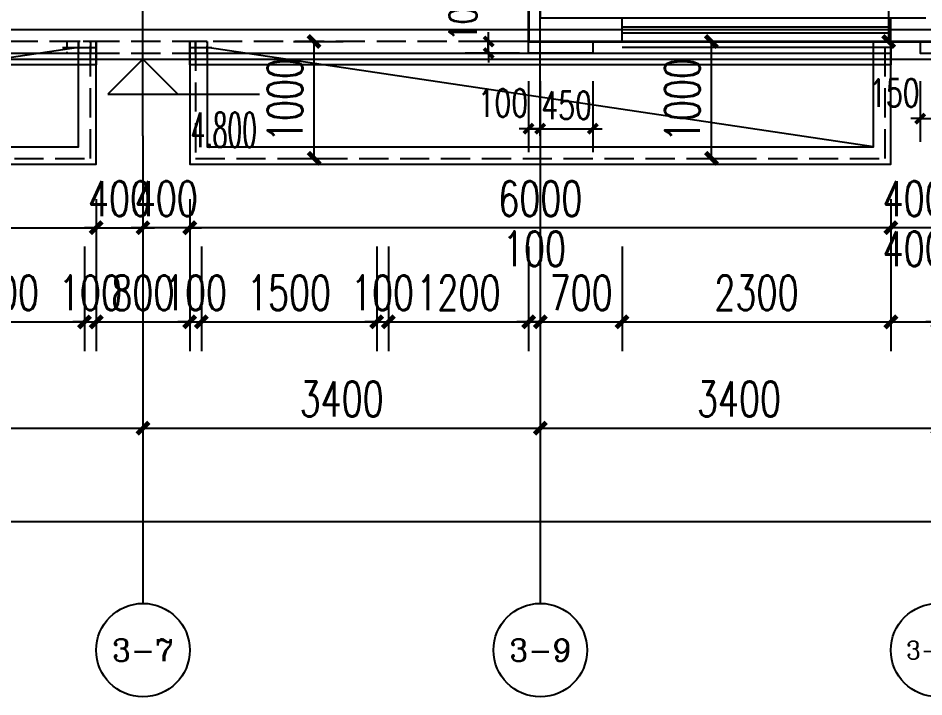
# Model space of a CAD drawing. Extents: x -59851 to 653804, y -249523 to 437614.
# Drawn here: x -31582 to -23831, y 130380 to 136188 of the extents above; entities that cross this region are included whole.
import ezdxf
from ezdxf.enums import TextEntityAlignment as Align

# ---------------------------------------------------------------- set-up
doc = ezdxf.new("R2010")
doc.units = 0
doc.header["$LTSCALE"] = 1000
doc.header["$MEASUREMENT"] = 0
doc.linetypes.add('DASH', pattern=[0.35, 0.25, -0.1])
doc.layers.add('33计一半面积外廓线', color=53, linetype='Continuous', lineweight=35)
doc.layers.add('A-第四道尺寸线(线脚尺寸)', color=105, linetype='Continuous', lineweight=5)
for name, color, linetype in [('A-ROOF', 7, 'Continuous'), ('A-外装饰线脚', 7, 'Continuous'), ('A-第三道尺寸线', 105, 'Continuous'), ('A-线脚看线', 9, 'Continuous'), ('A-雨棚', 153, 'Continuous'), ('AE-FLOR', 151, 'Continuous'), ('AXIS', 3, 'Continuous'), ('AXIS_TEXT', 7, 'Continuous'), ('DIM_ELEV', 3, 'Continuous'), ('DIM_SYMB', 3, 'Continuous'), ('DOTE', 16, 'Continuous'), ('PUB_TEXT', 7, 'Continuous'), ('WALL', 2, 'Continuous'), ('ys', 154, 'Continuous'), ('栏杆', 142, 'Continuous')]:
    doc.layers.add(name, color=color, linetype=linetype)
doc.styles.add('_TCH_AXIS', font='COMPLEX', dxfattribs={"bigfont": 'GBCBIG'})
doc.styles.add('_TCH_DIM', font='SIMPLEX.shx', dxfattribs={"width": 0.7, "bigfont": 'GBCBIG.shx'})
doc.styles.add('_TCH_DIM_T3', font='SIMPLEX.shx', dxfattribs={"width": 0.705882, "bigfont": 'GBCBIG.shx'})
doc.styles.add('COMPLEX', font='COMPLEX')
doc.dimstyles.new('_TCH_ARCH&&100', dxfattribs={"dimtxt": 297.5, "dimasz": 100, "dimexe": 250, "dimexo": 300, "dimgap": 100, "dimtad": 1, "dimdec": 0, "dimzin": 0, "dimdsep": 46, "dimtxsty": '_TCH_DIM_T3', "dimblk": 'ARCHTICK', "dimcen": 0.09, "dimclrt": 7, "dimazin": 2, "dimtfac": 1, "dimtdec": 0, "dimtix": 1, "dimtmove": 2, "dimatfit": 3, "dimfxl": 0, "dimtolj": 1, "dimtzin": 0, "dimarcsym": 0})
doc.dimstyles.new('_TCH_ARCH&&80', dxfattribs={"dimtxt": 238, "dimasz": 80, "dimexe": 200, "dimexo": 240, "dimgap": 80, "dimtad": 1, "dimdec": 0, "dimzin": 0, "dimdsep": 46, "dimtxsty": '_TCH_DIM_T3', "dimblk": 'ARCHTICK', "dimcen": 0.09, "dimclrt": 7, "dimazin": 2, "dimtfac": 1, "dimtdec": 0, "dimtix": 1, "dimtmove": 2, "dimatfit": 3, "dimfxl": 0, "dimtolj": 1, "dimtzin": 0, "dimarcsym": 0})

# ---------------------------------------------------------------- blocks, each defined once
blk = doc.blocks.new('zhouxianshouceng0329')
at = {"layer": 'DOTE'}
for p, q in [((-27113.7, 194580), (-27113.7, 218959.5)), ((-30513.7, 194580), (-30513.7, 205888.3)), ((15572.3, 195488.3), (-44988.6, 195488.3))]:
    blk.add_line(p, q, dxfattribs=at)
blk = doc.blocks.new('2fxianjiao0331')
at = {"layer": 'A-外装饰线脚'}
for points in [[(-198759.1, 135988.3), (-198759.1, 135888.3), (-199309.1, 135888.3), (-199309.1, 135988.3)], [(-195959.1, 135988.3), (-195959.1, 135888.3), (-195659.1, 135888.3), (-195659.1, 135988.3)]]:
    blk.add_lwpolyline(points, dxfattribs=at)
at = {"layer": 'A-线脚看线'}
blk.add_lwpolyline([(-196209.1, 135938.3), (-198509.1, 135938.3)], dxfattribs=at)
blk = doc.blocks.new('_ArchTick')
at = {"color": 0, "linetype": 'ByBlock', "const_width": 0.4}
blk.add_lwpolyline([(-0.5, -0.5), (0.5, 0.5)], dxfattribs=at)
blk = doc.blocks.new('*D739')
at = {"layer": 'A-第三道尺寸线', "color": 0, "lineweight": -2, "transparency": 16777216}
for p, q in [((-70533, -43701.8), (-70047.2, -43701.8)), ((-70297.2, -45301.8), (-70297.2, -43701.8)), ((-70533, -45301.8), (-70047.2, -45301.8))]:
    blk.add_line(p, q, dxfattribs=at)
at = {"layer": 'Defpoints', "color": 0, "transparency": 16777216}
for p in [(-70833, -43701.8), (-70297.2, -43701.8), (-70833, -45301.8)]:
    blk.add_point(p, dxfattribs=at)
at = {"layer": 'A-第三道尺寸线', "color": 0, "lineweight": -2, "transparency": 16777216, "xscale": 100, "yscale": 100, "zscale": 100}
for p, rotation in [((-70297.2, -43701.8), 90), ((-70297.2, -45301.8), 270)]:
    blk.add_blockref('_ArchTick', p, dxfattribs=dict(at, rotation=rotation))
at = {"layer": 'A-第三道尺寸线', "color": 7, "transparency": 16777216, "insert": (-70546, -44501.8), "char_height": 297.5, "attachment_point": 5, "rotation": 90, "style": '_TCH_DIM_T3'}
blk.add_mtext('\\A1;1600', dxfattribs=at)
blk = doc.blocks.new('*D292')
at = {"layer": 'A-第四道尺寸线(线脚尺寸)', "color": 0, "lineweight": -2, "transparency": 16777216}
for p, q in [((-27213.7, 135648.3), (-27213.7, 135042.3)), ((-27113.7, 135648.3), (-27113.7, 135042.3)), ((-27213.7, 135242.3), (-27293.7, 135242.3)), ((-27213.7, 135242.3), (-27113.7, 135242.3)), ((-27113.7, 135242.3), (-27033.7, 135242.3))]:
    blk.add_line(p, q, dxfattribs=at)
at = {"layer": 'Defpoints', "color": 0, "transparency": 16777216}
for p in [(-27213.7, 135888.3), (-27113.7, 135888.3), (-27113.7, 135242.3)]:
    blk.add_point(p, dxfattribs=at)
at = {"layer": 'A-第四道尺寸线(线脚尺寸)', "color": 0, "lineweight": -2, "transparency": 16777216, "xscale": 80, "yscale": 80, "zscale": 80}
blk.add_blockref('_ArchTick', (-27213.7, 135242.3), dxfattribs=at)
at = {"layer": 'A-第四道尺寸线(线脚尺寸)', "color": 0, "lineweight": -2, "transparency": 16777216, "xscale": 80, "yscale": 80, "zscale": 80, "rotation": 180}
blk.add_blockref('_ArchTick', (-27113.7, 135242.3), dxfattribs=at)
at = {"layer": 'A-第四道尺寸线(线脚尺寸)', "color": 7, "transparency": 16777216, "insert": (-27433.7, 135462.3), "char_height": 238, "attachment_point": 5, "style": '_TCH_DIM_T3'}
blk.add_mtext('\\A1;100', dxfattribs=at)
blk = doc.blocks.new('*D293')
at = {"layer": 'A-第四道尺寸线(线脚尺寸)', "color": 0, "lineweight": -2, "transparency": 16777216}
for p, q in [((-27113.7, 135648.3), (-27113.7, 135042.3)), ((-26663.7, 135648.3), (-26663.7, 135042.3)), ((-27113.7, 135242.3), (-27193.7, 135242.3)), ((-27113.7, 135242.3), (-26663.7, 135242.3)), ((-26663.7, 135242.3), (-26583.7, 135242.3))]:
    blk.add_line(p, q, dxfattribs=at)
at = {"layer": 'Defpoints', "color": 0, "transparency": 16777216}
for p in [(-27113.7, 135888.3), (-26663.7, 135888.3), (-26663.7, 135242.3)]:
    blk.add_point(p, dxfattribs=at)
at = {"layer": 'A-第四道尺寸线(线脚尺寸)', "color": 0, "lineweight": -2, "transparency": 16777216, "xscale": 80, "yscale": 80, "zscale": 80}
blk.add_blockref('_ArchTick', (-27113.7, 135242.3), dxfattribs=at)
at = {"layer": 'A-第四道尺寸线(线脚尺寸)', "color": 0, "lineweight": -2, "transparency": 16777216, "xscale": 80, "yscale": 80, "zscale": 80, "rotation": 180}
blk.add_blockref('_ArchTick', (-26663.7, 135242.3), dxfattribs=at)
at = {"layer": 'A-第四道尺寸线(线脚尺寸)', "color": 7, "transparency": 16777216, "insert": (-26888.7, 135441.3), "char_height": 238, "attachment_point": 5, "style": '_TCH_DIM_T3'}
blk.add_mtext('\\A1;450', dxfattribs=at)
blk = doc.blocks.new('*D294')
at = {"layer": 'A-第四道尺寸线(线脚尺寸)', "color": 0, "lineweight": -2, "transparency": 16777216}
for p, q in [((-23863.7, 135648.3), (-23863.7, 135128.3)), ((-23713.7, 135648.3), (-23713.7, 135128.3)), ((-23863.7, 135328.3), (-23943.7, 135328.3)), ((-23863.7, 135328.3), (-23713.7, 135328.3)), ((-23713.7, 135328.3), (-23633.7, 135328.3))]:
    blk.add_line(p, q, dxfattribs=at)
at = {"layer": 'Defpoints', "color": 0, "transparency": 16777216}
for p in [(-23863.7, 135888.3), (-23713.7, 135888.3), (-23713.7, 135328.3)]:
    blk.add_point(p, dxfattribs=at)
at = {"layer": 'A-第四道尺寸线(线脚尺寸)', "color": 0, "lineweight": -2, "transparency": 16777216, "xscale": 80, "yscale": 80, "zscale": 80}
blk.add_blockref('_ArchTick', (-23863.7, 135328.3), dxfattribs=at)
at = {"layer": 'A-第四道尺寸线(线脚尺寸)', "color": 0, "lineweight": -2, "transparency": 16777216, "xscale": 80, "yscale": 80, "zscale": 80, "rotation": 180}
blk.add_blockref('_ArchTick', (-23713.7, 135328.3), dxfattribs=at)
at = {"layer": 'A-第四道尺寸线(线脚尺寸)', "color": 7, "transparency": 16777216, "insert": (-24083.7, 135548.3), "char_height": 238, "attachment_point": 5, "style": '_TCH_DIM_T3'}
blk.add_mtext('\\A1;150', dxfattribs=at)
blk = doc.blocks.new('*D309')
at = {"layer": 'A-第四道尺寸线(线脚尺寸)', "color": 0, "lineweight": -2, "transparency": 16777216}
for p, q in [((-27555.6, 135988.3), (-27555.6, 136068.3)), ((-27290.2, 135988.3), (-27755.6, 135988.3)), ((-27555.6, 135888.3), (-27555.6, 135988.3)), ((-27290.2, 135888.3), (-27755.6, 135888.3)), ((-27555.6, 135888.3), (-27555.6, 135808.3))]:
    blk.add_line(p, q, dxfattribs=at)
at = {"layer": 'Defpoints', "color": 0, "transparency": 16777216}
for p in [(-27555.6, 135988.3), (-27050.2, 135988.3), (-27050.2, 135888.3)]:
    blk.add_point(p, dxfattribs=at)
at = {"layer": 'A-第四道尺寸线(线脚尺寸)', "color": 0, "lineweight": -2, "transparency": 16777216, "xscale": 80, "yscale": 80, "zscale": 80}
for p, rotation in [((-27555.6, 135988.3), 270), ((-27555.6, 135888.3), 90)]:
    blk.add_blockref('_ArchTick', p, dxfattribs=dict(at, rotation=rotation))
at = {"layer": 'A-第四道尺寸线(线脚尺寸)', "color": 7, "transparency": 16777216, "insert": (-27775.6, 136208.3), "char_height": 238, "attachment_point": 5, "rotation": 90, "style": '_TCH_DIM_T3'}
blk.add_mtext('\\A1;100', dxfattribs=at)
blk = doc.blocks.new('100guoshuidong')
at = {"layer": 'DOTE'}
blk.add_lwpolyline([(-43151.5, 167757.9), (-42974.8, 167757.9)], dxfattribs=at)
at = {"layer": 'ys', "linetype": 'DASH', "ltscale": 0.25}
blk.add_lwpolyline([(-43113.7, 167807.9), (-43113.7, 167707.9), (-43013.7, 167707.9), (-43013.7, 167807.9)], close=True, dxfattribs=at)
blk = doc.blocks.new('*D1561')
at = {"layer": 'A-第三道尺寸线', "color": 0, "lineweight": -2, "transparency": 16777216}
for p, q in [((-25824.9, 135988.3), (-25399.5, 135988.3)), ((-25649.5, 134988.3), (-25649.5, 135988.3)), ((-25824.9, 134988.3), (-25399.5, 134988.3))]:
    blk.add_line(p, q, dxfattribs=at)
at = {"layer": 'Defpoints', "color": 0, "transparency": 16777216}
for p in [(-26124.9, 135988.3), (-25649.5, 135988.3), (-26124.9, 134988.3)]:
    blk.add_point(p, dxfattribs=at)
at = {"layer": 'A-第三道尺寸线', "color": 0, "lineweight": -2, "transparency": 16777216, "xscale": 100, "yscale": 100, "zscale": 100}
for p, rotation in [((-25649.5, 135988.3), 90), ((-25649.5, 134988.3), 270)]:
    blk.add_blockref('_ArchTick', p, dxfattribs=dict(at, rotation=rotation))
at = {"layer": 'A-第三道尺寸线', "color": 7, "transparency": 16777216, "insert": (-25898.3, 135488.3), "char_height": 297.5, "attachment_point": 5, "rotation": 90, "style": '_TCH_DIM_T3'}
blk.add_mtext('\\A1;1000', dxfattribs=at)
blk = doc.blocks.new('*D1562')
at = {"layer": 'A-第三道尺寸线', "color": 0, "lineweight": -2, "transparency": 16777216}
for p, q in [((-29224.9, 135988.3), (-28799.5, 135988.3)), ((-29049.5, 134988.3), (-29049.5, 135988.3)), ((-29224.9, 134988.3), (-28799.5, 134988.3))]:
    blk.add_line(p, q, dxfattribs=at)
at = {"layer": 'Defpoints', "color": 0, "transparency": 16777216}
for p in [(-29524.9, 135988.3), (-29049.5, 135988.3), (-29524.9, 134988.3)]:
    blk.add_point(p, dxfattribs=at)
at = {"layer": 'A-第三道尺寸线', "color": 0, "lineweight": -2, "transparency": 16777216, "xscale": 100, "yscale": 100, "zscale": 100}
for p, rotation in [((-29049.5, 135988.3), 90), ((-29049.5, 134988.3), 270)]:
    blk.add_blockref('_ArchTick', p, dxfattribs=dict(at, rotation=rotation))
at = {"layer": 'A-第三道尺寸线', "color": 7, "transparency": 16777216, "insert": (-29298.3, 135488.3), "char_height": 297.5, "attachment_point": 5, "rotation": 90, "style": '_TCH_DIM_T3'}
blk.add_mtext('\\A1;1000', dxfattribs=at)
blk = doc.blocks.new('*D2713')
at = {"layer": 'A-第三道尺寸线', "color": 0, "lineweight": -2, "transparency": 16777216}
for p, q in [((-23713.7, 134232.6), (-23713.7, 133339)), ((-23313.7, 134232.6), (-23313.7, 133339)), ((-23713.7, 133589), (-23813.7, 133589)), ((-23713.7, 133589), (-23313.7, 133589)), ((-23313.7, 133589), (-23213.7, 133589))]:
    blk.add_line(p, q, dxfattribs=at)
at = {"layer": 'Defpoints', "color": 0, "transparency": 16777216}
for p in [(-23713.7, 134532.6), (-23313.7, 134532.6), (-23313.7, 133589)]:
    blk.add_point(p, dxfattribs=at)
at = {"layer": 'A-第三道尺寸线', "color": 0, "lineweight": -2, "transparency": 16777216, "xscale": 100, "yscale": 100, "zscale": 100}
blk.add_blockref('_ArchTick', (-23713.7, 133589), dxfattribs=at)
at = {"layer": 'A-第三道尺寸线', "color": 0, "lineweight": -2, "transparency": 16777216, "xscale": 100, "yscale": 100, "zscale": 100, "rotation": 180}
blk.add_blockref('_ArchTick', (-23313.7, 133589), dxfattribs=at)
at = {"layer": 'A-第三道尺寸线', "color": 7, "transparency": 16777216, "insert": (-23513.7, 133837.7), "char_height": 297.5, "attachment_point": 5, "style": '_TCH_DIM_T3'}
blk.add_mtext('\\A1;400', dxfattribs=at)
blk = doc.blocks.new('*D2714')
at = {"layer": 'A-第三道尺寸线', "color": 0, "lineweight": -2, "transparency": 16777216}
for p, q in [((-24113.7, 134232.6), (-24113.7, 133339)), ((-23713.7, 134232.6), (-23713.7, 133339)), ((-24113.7, 133589), (-23713.7, 133589))]:
    blk.add_line(p, q, dxfattribs=at)
at = {"layer": 'Defpoints', "color": 0, "transparency": 16777216}
for p in [(-24113.7, 134532.6), (-23713.7, 134532.6), (-23713.7, 133589)]:
    blk.add_point(p, dxfattribs=at)
at = {"layer": 'A-第三道尺寸线', "color": 0, "lineweight": -2, "transparency": 16777216, "xscale": 100, "yscale": 100, "zscale": 100, "rotation": 180}
blk.add_blockref('_ArchTick', (-24113.7, 133589), dxfattribs=at)
at = {"layer": 'A-第三道尺寸线', "color": 0, "lineweight": -2, "transparency": 16777216, "xscale": 100, "yscale": 100, "zscale": 100}
blk.add_blockref('_ArchTick', (-23713.7, 133589), dxfattribs=at)
at = {"layer": 'A-第三道尺寸线', "color": 7, "transparency": 16777216, "insert": (-23913.7, 134214), "char_height": 297.5, "attachment_point": 5, "style": '_TCH_DIM_T3'}
blk.add_mtext('\\A1;400', dxfattribs=at)
blk = doc.blocks.new('*D2715')
at = {"layer": 'A-第三道尺寸线', "color": 0, "lineweight": -2, "transparency": 16777216}
for p, q in [((-26413.7, 134232.6), (-26413.7, 133339)), ((-24113.7, 134232.6), (-24113.7, 133339)), ((-26413.7, 133589), (-24113.7, 133589))]:
    blk.add_line(p, q, dxfattribs=at)
at = {"layer": 'Defpoints', "color": 0, "transparency": 16777216}
for p in [(-26413.7, 134532.6), (-24113.7, 134532.6), (-24113.7, 133589)]:
    blk.add_point(p, dxfattribs=at)
at = {"layer": 'A-第三道尺寸线', "color": 0, "lineweight": -2, "transparency": 16777216, "xscale": 100, "yscale": 100, "zscale": 100, "rotation": 180}
blk.add_blockref('_ArchTick', (-26413.7, 133589), dxfattribs=at)
at = {"layer": 'A-第三道尺寸线', "color": 0, "lineweight": -2, "transparency": 16777216, "xscale": 100, "yscale": 100, "zscale": 100}
blk.add_blockref('_ArchTick', (-24113.7, 133589), dxfattribs=at)
at = {"layer": 'A-第三道尺寸线', "color": 7, "transparency": 16777216, "insert": (-25263.7, 133837.7), "char_height": 297.5, "attachment_point": 5, "style": '_TCH_DIM_T3'}
blk.add_mtext('\\A1;2300', dxfattribs=at)
blk = doc.blocks.new('*D2716')
at = {"layer": 'A-第三道尺寸线', "color": 0, "lineweight": -2, "transparency": 16777216}
for p, q in [((-27113.7, 134232.6), (-27113.7, 133339)), ((-26413.7, 134232.6), (-26413.7, 133339)), ((-27113.7, 133589), (-27213.7, 133589)), ((-27113.7, 133589), (-26413.7, 133589)), ((-26413.7, 133589), (-26313.7, 133589))]:
    blk.add_line(p, q, dxfattribs=at)
at = {"layer": 'Defpoints', "color": 0, "transparency": 16777216}
for p in [(-27113.7, 134532.6), (-26413.7, 134532.6), (-26413.7, 133589)]:
    blk.add_point(p, dxfattribs=at)
at = {"layer": 'A-第三道尺寸线', "color": 0, "lineweight": -2, "transparency": 16777216, "xscale": 100, "yscale": 100, "zscale": 100}
blk.add_blockref('_ArchTick', (-27113.7, 133589), dxfattribs=at)
at = {"layer": 'A-第三道尺寸线', "color": 0, "lineweight": -2, "transparency": 16777216, "xscale": 100, "yscale": 100, "zscale": 100, "rotation": 180}
blk.add_blockref('_ArchTick', (-26413.7, 133589), dxfattribs=at)
at = {"layer": 'A-第三道尺寸线', "color": 7, "transparency": 16777216, "insert": (-26763.7, 133837.7), "char_height": 297.5, "attachment_point": 5, "style": '_TCH_DIM_T3'}
blk.add_mtext('\\A1;700', dxfattribs=at)
blk = doc.blocks.new('*D2717')
at = {"layer": 'A-第三道尺寸线', "color": 0, "lineweight": -2, "transparency": 16777216}
for p, q in [((-27213.7, 134232.6), (-27213.7, 133339)), ((-27113.7, 134232.6), (-27113.7, 133339)), ((-27213.7, 133589), (-27313.7, 133589)), ((-27213.7, 133589), (-27113.7, 133589)), ((-27113.7, 133589), (-27013.7, 133589))]:
    blk.add_line(p, q, dxfattribs=at)
at = {"layer": 'Defpoints', "color": 0, "transparency": 16777216}
for p in [(-27213.7, 134532.6), (-27113.7, 134532.6), (-27113.7, 133589)]:
    blk.add_point(p, dxfattribs=at)
at = {"layer": 'A-第三道尺寸线', "color": 0, "lineweight": -2, "transparency": 16777216, "xscale": 100, "yscale": 100, "zscale": 100}
blk.add_blockref('_ArchTick', (-27213.7, 133589), dxfattribs=at)
at = {"layer": 'A-第三道尺寸线', "color": 0, "lineweight": -2, "transparency": 16777216, "xscale": 100, "yscale": 100, "zscale": 100, "rotation": 180}
blk.add_blockref('_ArchTick', (-27113.7, 133589), dxfattribs=at)
at = {"layer": 'A-第三道尺寸线', "color": 7, "transparency": 16777216, "insert": (-27163.7, 134214), "char_height": 297.5, "attachment_point": 5, "style": '_TCH_DIM_T3'}
blk.add_mtext('\\A1;100', dxfattribs=at)
blk = doc.blocks.new('*D2718')
at = {"layer": 'A-第三道尺寸线', "color": 0, "lineweight": -2, "transparency": 16777216}
for p, q in [((-28413.7, 134232.6), (-28413.7, 133339)), ((-27213.7, 134232.6), (-27213.7, 133339)), ((-28413.7, 133589), (-27213.7, 133589))]:
    blk.add_line(p, q, dxfattribs=at)
at = {"layer": 'Defpoints', "color": 0, "transparency": 16777216}
for p in [(-28413.7, 134532.6), (-27213.7, 134532.6), (-27213.7, 133589)]:
    blk.add_point(p, dxfattribs=at)
at = {"layer": 'A-第三道尺寸线', "color": 0, "lineweight": -2, "transparency": 16777216, "xscale": 100, "yscale": 100, "zscale": 100, "rotation": 180}
blk.add_blockref('_ArchTick', (-28413.7, 133589), dxfattribs=at)
at = {"layer": 'A-第三道尺寸线', "color": 0, "lineweight": -2, "transparency": 16777216, "xscale": 100, "yscale": 100, "zscale": 100}
blk.add_blockref('_ArchTick', (-27213.7, 133589), dxfattribs=at)
at = {"layer": 'A-第三道尺寸线', "color": 7, "transparency": 16777216, "insert": (-27813.7, 133837.7), "char_height": 297.5, "attachment_point": 5, "style": '_TCH_DIM_T3'}
blk.add_mtext('\\A1;1200', dxfattribs=at)
blk = doc.blocks.new('*D2719')
at = {"layer": 'A-第三道尺寸线', "color": 0, "lineweight": -2, "transparency": 16777216}
for p, q in [((-28513.7, 134232.6), (-28513.7, 133339)), ((-28413.7, 134232.6), (-28413.7, 133339)), ((-28513.7, 133589), (-28613.7, 133589)), ((-28513.7, 133589), (-28413.7, 133589)), ((-28413.7, 133589), (-28313.7, 133589))]:
    blk.add_line(p, q, dxfattribs=at)
at = {"layer": 'Defpoints', "color": 0, "transparency": 16777216}
for p in [(-28513.7, 134532.6), (-28413.7, 134532.6), (-28413.7, 133589)]:
    blk.add_point(p, dxfattribs=at)
at = {"layer": 'A-第三道尺寸线', "color": 0, "lineweight": -2, "transparency": 16777216, "xscale": 100, "yscale": 100, "zscale": 100}
blk.add_blockref('_ArchTick', (-28513.7, 133589), dxfattribs=at)
at = {"layer": 'A-第三道尺寸线', "color": 0, "lineweight": -2, "transparency": 16777216, "xscale": 100, "yscale": 100, "zscale": 100, "rotation": 180}
blk.add_blockref('_ArchTick', (-28413.7, 133589), dxfattribs=at)
at = {"layer": 'A-第三道尺寸线', "color": 7, "transparency": 16777216, "insert": (-28463.7, 133837.7), "char_height": 297.5, "attachment_point": 5, "style": '_TCH_DIM_T3'}
blk.add_mtext('\\A1;100', dxfattribs=at)
blk = doc.blocks.new('*D2720')
at = {"layer": 'A-第三道尺寸线', "color": 0, "lineweight": -2, "transparency": 16777216}
for p, q in [((-30013.7, 134232.6), (-30013.7, 133339)), ((-28513.7, 134232.6), (-28513.7, 133339)), ((-30013.7, 133589), (-28513.7, 133589))]:
    blk.add_line(p, q, dxfattribs=at)
at = {"layer": 'Defpoints', "color": 0, "transparency": 16777216}
for p in [(-30013.7, 134532.6), (-28513.7, 134532.6), (-28513.7, 133589)]:
    blk.add_point(p, dxfattribs=at)
at = {"layer": 'A-第三道尺寸线', "color": 0, "lineweight": -2, "transparency": 16777216, "xscale": 100, "yscale": 100, "zscale": 100, "rotation": 180}
blk.add_blockref('_ArchTick', (-30013.7, 133589), dxfattribs=at)
at = {"layer": 'A-第三道尺寸线', "color": 0, "lineweight": -2, "transparency": 16777216, "xscale": 100, "yscale": 100, "zscale": 100}
blk.add_blockref('_ArchTick', (-28513.7, 133589), dxfattribs=at)
at = {"layer": 'A-第三道尺寸线', "color": 7, "transparency": 16777216, "insert": (-29263.7, 133837.7), "char_height": 297.5, "attachment_point": 5, "style": '_TCH_DIM_T3'}
blk.add_mtext('\\A1;1500', dxfattribs=at)
blk = doc.blocks.new('*D2721')
at = {"layer": 'A-第三道尺寸线', "color": 0, "lineweight": -2, "transparency": 16777216}
for p, q in [((-30113.7, 134232.6), (-30113.7, 133339)), ((-30013.7, 134232.6), (-30013.7, 133339)), ((-30113.7, 133589), (-30213.7, 133589)), ((-30113.7, 133589), (-30013.7, 133589)), ((-30013.7, 133589), (-29913.7, 133589))]:
    blk.add_line(p, q, dxfattribs=at)
at = {"layer": 'Defpoints', "color": 0, "transparency": 16777216}
for p in [(-30113.7, 134532.6), (-30013.7, 134532.6), (-30013.7, 133589)]:
    blk.add_point(p, dxfattribs=at)
at = {"layer": 'A-第三道尺寸线', "color": 0, "lineweight": -2, "transparency": 16777216, "xscale": 100, "yscale": 100, "zscale": 100}
blk.add_blockref('_ArchTick', (-30113.7, 133589), dxfattribs=at)
at = {"layer": 'A-第三道尺寸线', "color": 0, "lineweight": -2, "transparency": 16777216, "xscale": 100, "yscale": 100, "zscale": 100, "rotation": 180}
blk.add_blockref('_ArchTick', (-30013.7, 133589), dxfattribs=at)
at = {"layer": 'A-第三道尺寸线', "color": 7, "transparency": 16777216, "insert": (-30063.7, 133837.7), "char_height": 297.5, "attachment_point": 5, "style": '_TCH_DIM_T3'}
blk.add_mtext('\\A1;100', dxfattribs=at)
blk = doc.blocks.new('*D2722')
at = {"layer": 'A-第三道尺寸线', "color": 0, "lineweight": -2, "transparency": 16777216}
for p, q in [((-30913.7, 134232.6), (-30913.7, 133339)), ((-30113.7, 134232.6), (-30113.7, 133339)), ((-30913.7, 133589), (-30113.7, 133589))]:
    blk.add_line(p, q, dxfattribs=at)
at = {"layer": 'Defpoints', "color": 0, "transparency": 16777216}
for p in [(-30913.7, 134532.6), (-30113.7, 134532.6), (-30113.7, 133589)]:
    blk.add_point(p, dxfattribs=at)
at = {"layer": 'A-第三道尺寸线', "color": 0, "lineweight": -2, "transparency": 16777216, "xscale": 100, "yscale": 100, "zscale": 100, "rotation": 180}
blk.add_blockref('_ArchTick', (-30913.7, 133589), dxfattribs=at)
at = {"layer": 'A-第三道尺寸线', "color": 0, "lineweight": -2, "transparency": 16777216, "xscale": 100, "yscale": 100, "zscale": 100}
blk.add_blockref('_ArchTick', (-30113.7, 133589), dxfattribs=at)
at = {"layer": 'A-第三道尺寸线', "color": 7, "transparency": 16777216, "insert": (-30513.7, 133837.7), "char_height": 297.5, "attachment_point": 5, "style": '_TCH_DIM_T3'}
blk.add_mtext('\\A1;800', dxfattribs=at)
blk = doc.blocks.new('*D2723')
at = {"layer": 'A-第三道尺寸线', "color": 0, "lineweight": -2, "transparency": 16777216}
for p, q in [((-31013.7, 134232.6), (-31013.7, 133339)), ((-30913.7, 134232.6), (-30913.7, 133339)), ((-31013.7, 133589), (-31113.7, 133589)), ((-31013.7, 133589), (-30913.7, 133589)), ((-30913.7, 133589), (-30813.7, 133589))]:
    blk.add_line(p, q, dxfattribs=at)
at = {"layer": 'Defpoints', "color": 0, "transparency": 16777216}
for p in [(-31013.7, 134532.6), (-30913.7, 134532.6), (-30913.7, 133589)]:
    blk.add_point(p, dxfattribs=at)
at = {"layer": 'A-第三道尺寸线', "color": 0, "lineweight": -2, "transparency": 16777216, "xscale": 100, "yscale": 100, "zscale": 100}
blk.add_blockref('_ArchTick', (-31013.7, 133589), dxfattribs=at)
at = {"layer": 'A-第三道尺寸线', "color": 0, "lineweight": -2, "transparency": 16777216, "xscale": 100, "yscale": 100, "zscale": 100, "rotation": 180}
blk.add_blockref('_ArchTick', (-30913.7, 133589), dxfattribs=at)
at = {"layer": 'A-第三道尺寸线', "color": 7, "transparency": 16777216, "insert": (-30963.7, 133837.7), "char_height": 297.5, "attachment_point": 5, "style": '_TCH_DIM_T3'}
blk.add_mtext('\\A1;100', dxfattribs=at)
blk = doc.blocks.new('*D2724')
at = {"layer": 'A-第三道尺寸线', "color": 0, "lineweight": -2, "transparency": 16777216}
for p, q in [((-32513.7, 134232.6), (-32513.7, 133339)), ((-31013.7, 134232.6), (-31013.7, 133339)), ((-32513.7, 133589), (-31013.7, 133589))]:
    blk.add_line(p, q, dxfattribs=at)
at = {"layer": 'Defpoints', "color": 0, "transparency": 16777216}
for p in [(-32513.7, 134532.6), (-31013.7, 134532.6), (-31013.7, 133589)]:
    blk.add_point(p, dxfattribs=at)
at = {"layer": 'A-第三道尺寸线', "color": 0, "lineweight": -2, "transparency": 16777216, "xscale": 100, "yscale": 100, "zscale": 100, "rotation": 180}
blk.add_blockref('_ArchTick', (-32513.7, 133589), dxfattribs=at)
at = {"layer": 'A-第三道尺寸线', "color": 0, "lineweight": -2, "transparency": 16777216, "xscale": 100, "yscale": 100, "zscale": 100}
blk.add_blockref('_ArchTick', (-31013.7, 133589), dxfattribs=at)
at = {"layer": 'A-第三道尺寸线', "color": 7, "transparency": 16777216, "insert": (-31763.7, 133837.7), "char_height": 297.5, "attachment_point": 5, "style": '_TCH_DIM_T3'}
blk.add_mtext('\\A1;1500', dxfattribs=at)
blk = doc.blocks.new('*D3003')
at = {"layer": 'AXIS', "color": 0, "lineweight": -2, "transparency": 16777216}
for p, q in [((-33913.7, 134880), (-33913.7, 132430)), ((-30513.7, 134880), (-30513.7, 132430)), ((-33913.7, 132680), (-30513.7, 132680))]:
    blk.add_line(p, q, dxfattribs=at)
at = {"layer": 'Defpoints', "color": 0, "transparency": 16777216}
for p in [(-33913.7, 135180), (-30513.7, 135180), (-30513.7, 132680)]:
    blk.add_point(p, dxfattribs=at)
at = {"layer": 'AXIS', "color": 0, "lineweight": -2, "transparency": 16777216, "xscale": 100, "yscale": 100, "zscale": 100, "rotation": 180}
blk.add_blockref('_ArchTick', (-33913.7, 132680), dxfattribs=at)
at = {"layer": 'AXIS', "color": 0, "lineweight": -2, "transparency": 16777216, "xscale": 100, "yscale": 100, "zscale": 100}
blk.add_blockref('_ArchTick', (-30513.7, 132680), dxfattribs=at)
at = {"layer": 'AXIS', "color": 7, "transparency": 16777216, "insert": (-32213.7, 132928.8), "char_height": 297.5, "attachment_point": 5, "style": '_TCH_DIM_T3'}
blk.add_mtext('\\A1;3400', dxfattribs=at)
blk = doc.blocks.new('*D3004')
at = {"layer": 'AXIS', "color": 0, "lineweight": -2, "transparency": 16777216}
for p, q in [((-30513.7, 134880), (-30513.7, 132430)), ((-27113.7, 134880), (-27113.7, 132430)), ((-30513.7, 132680), (-27113.7, 132680))]:
    blk.add_line(p, q, dxfattribs=at)
at = {"layer": 'Defpoints', "color": 0, "transparency": 16777216}
for p in [(-30513.7, 135180), (-27113.7, 135180), (-27113.7, 132680)]:
    blk.add_point(p, dxfattribs=at)
at = {"layer": 'AXIS', "color": 0, "lineweight": -2, "transparency": 16777216, "xscale": 100, "yscale": 100, "zscale": 100, "rotation": 180}
blk.add_blockref('_ArchTick', (-30513.7, 132680), dxfattribs=at)
at = {"layer": 'AXIS', "color": 0, "lineweight": -2, "transparency": 16777216, "xscale": 100, "yscale": 100, "zscale": 100}
blk.add_blockref('_ArchTick', (-27113.7, 132680), dxfattribs=at)
at = {"layer": 'AXIS', "color": 7, "transparency": 16777216, "insert": (-28813.7, 132928.8), "char_height": 297.5, "attachment_point": 5, "style": '_TCH_DIM_T3'}
blk.add_mtext('\\A1;3400', dxfattribs=at)
blk = doc.blocks.new('*D3005')
at = {"layer": 'AXIS', "color": 0, "lineweight": -2, "transparency": 16777216}
for p, q in [((-27113.7, 134880), (-27113.7, 132430)), ((-23713.7, 134880), (-23713.7, 132430)), ((-27113.7, 132680), (-23713.7, 132680))]:
    blk.add_line(p, q, dxfattribs=at)
at = {"layer": 'Defpoints', "color": 0, "transparency": 16777216}
for p in [(-27113.7, 135180), (-23713.7, 135180), (-23713.7, 132680)]:
    blk.add_point(p, dxfattribs=at)
at = {"layer": 'AXIS', "color": 0, "lineweight": -2, "transparency": 16777216, "xscale": 100, "yscale": 100, "zscale": 100, "rotation": 180}
blk.add_blockref('_ArchTick', (-27113.7, 132680), dxfattribs=at)
at = {"layer": 'AXIS', "color": 0, "lineweight": -2, "transparency": 16777216, "xscale": 100, "yscale": 100, "zscale": 100}
blk.add_blockref('_ArchTick', (-23713.7, 132680), dxfattribs=at)
at = {"layer": 'AXIS', "color": 7, "transparency": 16777216, "insert": (-25413.7, 132928.8), "char_height": 297.5, "attachment_point": 5, "style": '_TCH_DIM_T3'}
blk.add_mtext('\\A1;3400', dxfattribs=at)
blk = doc.blocks.new('*D3019')
at = {"layer": 'AXIS', "color": 0, "lineweight": -2, "transparency": 16777216}
for p, q in [((-44213.7, 133039), (-44213.7, 131630)), ((4686.3, 133039), (4686.3, 131630)), ((-44213.7, 131880), (4686.3, 131880))]:
    blk.add_line(p, q, dxfattribs=at)
at = {"layer": 'Defpoints', "color": 0, "transparency": 16777216}
for p in [(-44213.7, 133339), (4686.3, 133339), (4686.3, 131880)]:
    blk.add_point(p, dxfattribs=at)
at = {"layer": 'AXIS', "color": 0, "lineweight": -2, "transparency": 16777216, "xscale": 100, "yscale": 100, "zscale": 100, "rotation": 180}
blk.add_blockref('_ArchTick', (-44213.7, 131880), dxfattribs=at)
at = {"layer": 'AXIS', "color": 0, "lineweight": -2, "transparency": 16777216, "xscale": 100, "yscale": 100, "zscale": 100}
blk.add_blockref('_ArchTick', (4686.3, 131880), dxfattribs=at)
at = {"layer": 'AXIS', "color": 7, "transparency": 16777216, "insert": (-19763.7, 132128.8), "char_height": 297.5, "attachment_point": 5, "style": '_TCH_DIM_T3'}
blk.add_mtext('\\A1;48900', dxfattribs=at)
blk = doc.blocks.new('_AXISO')
blk.add_circle((0, 0), 0.5)
at = {"layer": 'AXIS_TEXT', "style": 'COMPLEX', "width": 1.041667}
blk.add_attdef('A', text='', height=0.56, dxfattribs=at).set_placement((-0.25, -0.28), (0.25, -0.28), align=Align.FIT)
blk = doc.blocks.new('rqwerqwrqq')
at = {"layer": 'A-ROOF'}
for p, q in [((-172294.2, 241960.5), (-166294.2, 241960.5)), ((-165494.2, 241960.5), (-159494.2, 241960.5))]:
    blk.add_line(p, q, dxfattribs=at)
at = {"layer": 'A-ROOF', "linetype": 'DASH'}
blk.add_lwpolyline([(-162594.2, 242110.5), (-169194.2, 242110.5)], dxfattribs=at)
at = {"layer": 'A-ROOF'}
for points in [[(-172294.2, 242010.5), (-166294.2, 242010.5), (-166294.2, 241910.5), (-172294.2, 241910.5)], [(-165494.2, 242010.5), (-159494.2, 242010.5), (-159494.2, 241910.5), (-165494.2, 241910.5)]]:
    blk.add_lwpolyline(points, close=True, dxfattribs=at)
at = {"layer": 'A-外装饰线脚'}
for points in [[(-166294.2, 242110.5), (-166294.2, 241960.5), (-165494.2, 241960.5), (-165494.2, 242110.5)], [(-159494.2, 242110.5), (-159494.2, 241960.5), (-158694.2, 241960.5), (-158694.2, 242110.5)]]:
    blk.add_lwpolyline(points, dxfattribs=at)
at = {"layer": 'DIM_ELEV'}
for p, q in [((-165894.2, 241960.5), (-166194.2, 241660.5)), ((-165894.2, 241960.5), (-165594.2, 241660.5)), ((-166194.2, 241660.5), (-164896, 241660.5))]:
    blk.add_line(p, q, dxfattribs=at)
at = {"layer": 'PUB_TEXT', "style": '_TCH_DIM', "width": 0.494118}
blk.add_text('4.800', height=297.5, dxfattribs=at).set_placement((-165486, 241205.5))
blk = doc.blocks.new('*D3550')
at = {"layer": 'A-第三道尺寸线', "color": 0, "lineweight": -2, "transparency": 16777216}
for p, q in [((-23713.7, 134638.3), (-23713.7, 134144.9)), ((-23313.7, 134638.3), (-23313.7, 134144.9)), ((-23713.7, 134394.9), (-23813.7, 134394.9)), ((-23713.7, 134394.9), (-23313.7, 134394.9)), ((-23313.7, 134394.9), (-23213.7, 134394.9))]:
    blk.add_line(p, q, dxfattribs=at)
at = {"layer": 'Defpoints', "color": 0, "transparency": 16777216}
for p in [(-23713.7, 134938.3), (-23313.7, 134938.3), (-23313.7, 134394.9)]:
    blk.add_point(p, dxfattribs=at)
at = {"layer": 'A-第三道尺寸线', "color": 0, "lineweight": -2, "transparency": 16777216, "xscale": 100, "yscale": 100, "zscale": 100}
blk.add_blockref('_ArchTick', (-23713.7, 134394.9), dxfattribs=at)
at = {"layer": 'A-第三道尺寸线', "color": 0, "lineweight": -2, "transparency": 16777216, "xscale": 100, "yscale": 100, "zscale": 100, "rotation": 180}
blk.add_blockref('_ArchTick', (-23313.7, 134394.9), dxfattribs=at)
at = {"layer": 'A-第三道尺寸线', "color": 7, "transparency": 16777216, "insert": (-23513.7, 134643.6), "char_height": 297.5, "attachment_point": 5, "style": '_TCH_DIM_T3'}
blk.add_mtext('\\A1;400', dxfattribs=at)
blk = doc.blocks.new('*D3553')
at = {"layer": 'A-第三道尺寸线', "color": 0, "lineweight": -2, "transparency": 16777216}
for p, q in [((-24113.7, 134638.3), (-24113.7, 134144.9)), ((-23713.7, 134638.3), (-23713.7, 134144.9)), ((-24113.7, 134394.9), (-24213.7, 134394.9)), ((-23713.7, 134394.9), (-24113.7, 134394.9)), ((-23713.7, 134394.9), (-23613.7, 134394.9))]:
    blk.add_line(p, q, dxfattribs=at)
at = {"layer": 'Defpoints', "color": 0, "transparency": 16777216}
for p in [(-24113.7, 134938.3), (-23713.7, 134938.3), (-24113.7, 134394.9)]:
    blk.add_point(p, dxfattribs=at)
at = {"layer": 'A-第三道尺寸线', "color": 0, "lineweight": -2, "transparency": 16777216, "xscale": 100, "yscale": 100, "zscale": 100}
for p, rotation in [((-24113.7, 134394.9), 8.345775484160268e-12), ((-23713.7, 134394.9), 180.0000000000084)]:
    blk.add_blockref('_ArchTick', p, dxfattribs=dict(at, rotation=rotation))
at = {"layer": 'A-第三道尺寸线', "color": 7, "transparency": 16777216, "insert": (-23913.7, 134643.6), "char_height": 297.5, "attachment_point": 5, "style": '_TCH_DIM_T3'}
blk.add_mtext('\\A1;400', dxfattribs=at)
blk = doc.blocks.new('*D3554')
at = {"layer": 'A-第三道尺寸线', "color": 0, "lineweight": -2, "transparency": 16777216}
for p, q in [((-30113.7, 134638.3), (-30113.7, 134144.9)), ((-24113.7, 134638.3), (-24113.7, 134144.9)), ((-24113.7, 134394.9), (-30113.7, 134394.9))]:
    blk.add_line(p, q, dxfattribs=at)
at = {"layer": 'Defpoints', "color": 0, "transparency": 16777216}
for p in [(-30113.7, 134938.3), (-24113.7, 134938.3), (-30113.7, 134394.9)]:
    blk.add_point(p, dxfattribs=at)
at = {"layer": 'A-第三道尺寸线', "color": 0, "lineweight": -2, "transparency": 16777216, "xscale": 100, "yscale": 100, "zscale": 100}
for p, rotation in [((-30113.7, 134394.9), 179.9999999999994), ((-24113.7, 134394.9), 359.9999999999994)]:
    blk.add_blockref('_ArchTick', p, dxfattribs=dict(at, rotation=rotation))
at = {"layer": 'A-第三道尺寸线', "color": 7, "transparency": 16777216, "insert": (-27113.7, 134643.6), "char_height": 297.5, "attachment_point": 5, "style": '_TCH_DIM_T3'}
blk.add_mtext('\\A1;6000', dxfattribs=at)
blk = doc.blocks.new('*D3555')
at = {"layer": 'A-第三道尺寸线', "color": 0, "lineweight": -2, "transparency": 16777216}
for p, q in [((-30513.7, 134638.3), (-30513.7, 134144.9)), ((-30113.7, 134638.3), (-30113.7, 134144.9)), ((-30513.7, 134394.9), (-30613.7, 134394.9)), ((-30113.7, 134394.9), (-30513.7, 134394.9)), ((-30113.7, 134394.9), (-30013.7, 134394.9))]:
    blk.add_line(p, q, dxfattribs=at)
at = {"layer": 'Defpoints', "color": 0, "transparency": 16777216}
for p in [(-30513.7, 134938.3), (-30113.7, 134938.3), (-30513.7, 134394.9)]:
    blk.add_point(p, dxfattribs=at)
at = {"layer": 'A-第三道尺寸线', "color": 0, "lineweight": -2, "transparency": 16777216, "xscale": 100, "yscale": 100, "zscale": 100}
blk.add_blockref('_ArchTick', (-30513.7, 134394.9), dxfattribs=at)
at = {"layer": 'A-第三道尺寸线', "color": 0, "lineweight": -2, "transparency": 16777216, "xscale": 100, "yscale": 100, "zscale": 100, "rotation": 180}
blk.add_blockref('_ArchTick', (-30113.7, 134394.9), dxfattribs=at)
at = {"layer": 'A-第三道尺寸线', "color": 7, "transparency": 16777216, "insert": (-30313.7, 134643.6), "char_height": 297.5, "attachment_point": 5, "style": '_TCH_DIM_T3'}
blk.add_mtext('\\A1;400', dxfattribs=at)
blk = doc.blocks.new('*D3557')
at = {"layer": 'A-第三道尺寸线', "color": 0, "lineweight": -2, "transparency": 16777216}
for p, q in [((-36913.7, 134638.3), (-36913.7, 134144.9)), ((-30913.7, 134638.3), (-30913.7, 134144.9)), ((-36913.7, 134394.9), (-30913.7, 134394.9))]:
    blk.add_line(p, q, dxfattribs=at)
at = {"layer": 'Defpoints', "color": 0, "transparency": 16777216}
for p in [(-36913.7, 134938.3), (-30913.7, 134938.3), (-30913.7, 134394.9)]:
    blk.add_point(p, dxfattribs=at)
at = {"layer": 'A-第三道尺寸线', "color": 0, "lineweight": -2, "transparency": 16777216, "xscale": 100, "yscale": 100, "zscale": 100, "rotation": 180}
blk.add_blockref('_ArchTick', (-36913.7, 134394.9), dxfattribs=at)
at = {"layer": 'A-第三道尺寸线', "color": 0, "lineweight": -2, "transparency": 16777216, "xscale": 100, "yscale": 100, "zscale": 100}
blk.add_blockref('_ArchTick', (-30913.7, 134394.9), dxfattribs=at)
at = {"layer": 'A-第三道尺寸线', "color": 7, "transparency": 16777216, "insert": (-33913.7, 134643.6), "char_height": 297.5, "attachment_point": 5, "style": '_TCH_DIM_T3'}
blk.add_mtext('\\A1;6000', dxfattribs=at)
blk = doc.blocks.new('*D3558')
at = {"layer": 'A-第三道尺寸线', "color": 0, "lineweight": -2, "transparency": 16777216}
for p, q in [((-30913.7, 134638.3), (-30913.7, 134144.9)), ((-30513.7, 134638.3), (-30513.7, 134144.9)), ((-30913.7, 134394.9), (-31013.7, 134394.9)), ((-30913.7, 134394.9), (-30513.7, 134394.9)), ((-30513.7, 134394.9), (-30413.7, 134394.9))]:
    blk.add_line(p, q, dxfattribs=at)
at = {"layer": 'Defpoints', "color": 0, "transparency": 16777216}
for p in [(-30913.7, 134938.3), (-30513.7, 134938.3), (-30513.7, 134394.9)]:
    blk.add_point(p, dxfattribs=at)
at = {"layer": 'A-第三道尺寸线', "color": 0, "lineweight": -2, "transparency": 16777216, "xscale": 100, "yscale": 100, "zscale": 100}
blk.add_blockref('_ArchTick', (-30913.7, 134394.9), dxfattribs=at)
at = {"layer": 'A-第三道尺寸线', "color": 0, "lineweight": -2, "transparency": 16777216, "xscale": 100, "yscale": 100, "zscale": 100, "rotation": 180}
blk.add_blockref('_ArchTick', (-30513.7, 134394.9), dxfattribs=at)
at = {"layer": 'A-第三道尺寸线', "color": 7, "transparency": 16777216, "insert": (-30713.7, 134643.6), "char_height": 297.5, "attachment_point": 5, "style": '_TCH_DIM_T3'}
blk.add_mtext('\\A1;400', dxfattribs=at)
blk = doc.blocks.new('750CHUFANGNCHUANG')
at = {"layer": 'AE-FLOR'}
for points in [[(-70279, -45101.8), (-72579, -45101.8)], [(-70279, -45301.8), (-72579, -45301.8)]]:
    blk.add_lwpolyline(points, dxfattribs=at)
at = {"layer": 'WALL'}
for p, q in [((-73379, -45001.8), (-73379, -45301.8)), ((-73279, -45001.8), (-73279, -45101.8)), ((-72579, -45101.8), (-73279, -45101.8)), ((-72579, -45301.8), (-72579, -45101.8)), ((-69979, -45101.8), (-70279, -45101.8)), ((-70279, -45301.8), (-70279, -45101.8)), ((-72579, -45301.8), (-73379, -45301.8)), ((-69779, -45301.8), (-70279, -45301.8))]:
    blk.add_line(p, q, dxfattribs=at)
at = {"layer": '栏杆'}
for points in [[(-72579, -45176.8), (-70279, -45176.8)], [(-72579, -45226.8), (-70279, -45226.8)]]:
    blk.add_lwpolyline(points, dxfattribs=at)
at = {"layer": 'A-第三道尺寸线'}
dim = blk.add_aligned_dim(p1=(-70833, -45301.8), p2=(-70833, -43701.8), distance=-535.7, dimstyle='_TCH_ARCH&&100', dxfattribs=at)
dim.commit()
dim.dimension.update_dxf_attribs({"geometry": '*D739', "text_midpoint": (-70546, -44501.8)})
blk = doc.blocks.new('2cengxianjiao0427')
at = {"layer": 'A-第四道尺寸线(线脚尺寸)'}
for base, p1, p2, angle, picture, middle in [((-27555.6, 135988.3), (-27050.2, 135888.3), (-27050.2, 135988.3), 90, '*D309', (-27775.6, 136208.3)), ((-27113.7, 135242.3), (-27213.7, 135888.3), (-27113.7, 135888.3), 360, '*D292', (-27433.7, 135462.3)), ((-23713.7, 135328.3), (-23863.7, 135888.3), (-23713.7, 135888.3), 0, '*D294', (-24083.7, 135548.3))]:
    dim = blk.add_linear_dim(base=base, p1=p1, p2=p2, angle=angle, dimstyle='_TCH_ARCH&&80', dxfattribs=at)
    dim.commit()
    dim.dimension.update_dxf_attribs({"geometry": picture, "text_midpoint": middle, "dimtype": 129})
dim = blk.add_aligned_dim(p1=(-27113.7, 135888.3), p2=(-26663.7, 135888.3), distance=-646, dimstyle='_TCH_ARCH&&80', dxfattribs=at)
dim.commit()
dim.dimension.update_dxf_attribs({"geometry": '*D293', "text_midpoint": (-26888.7, 135441.3)})

msp = doc.modelspace()

# ---------------------------------------------------------------- linework, layer by layer
at = {"layer": '33计一半面积外廓线'}
msp.add_lwpolyline([(-27213.7, 137588.3), (-27213.7, 135988.3), (-20213.7, 135988.3), (-20213.7, 137588.3)], close=True, dxfattribs=at)
at = {"layer": 'A-ROOF', "linetype": 'DASH'}
for points in [[(-30963.7, 135988.3), (-30963.7, 135888.3), (-30063.7, 135888.3), (-30063.7, 135988.3)], [(-27563.7, 135988.3), (-27563.7, 135888.3), (-27213.7, 135888.3)]]:
    msp.add_lwpolyline(points, dxfattribs=at)
at = {"layer": 'A-雨棚'}
for points in [[(-36913.7, 135988.3), (-36913.7, 134938.3), (-30913.7, 134938.3), (-30913.7, 135988.3)], [(-36763.7, 135988.3), (-36763.7, 135088.3), (-31063.7, 135088.3), (-31063.7, 135988.3)]]:
    msp.add_lwpolyline(points, dxfattribs=at)
at = {"layer": 'A-雨棚', "linetype": 'DASH'}
msp.add_lwpolyline([(-36863.7, 135988.3), (-36863.7, 134988.3), (-30963.7, 134988.3), (-30963.7, 135988.3)], dxfattribs=at)
at = {"layer": 'AXIS'}
for p, q in [((-30513.7, 135180), (-30513.7, 131180)), ((-27113.7, 135180), (-27113.7, 131180))]:
    msp.add_line(p, q, dxfattribs=at)
at = {"layer": 'DIM_SYMB'}
msp.add_lwpolyline([(-28814.2, 135142.3, 0, 0, 0), (-28814.2, 135352.9, 80, 0, 0), (-28814.2, 135652.9, 0, 0, 0)], format="xyseb", dxfattribs=at)
at = {"layer": 'ys'}
msp.add_lwpolyline([(-31063.7, 135938.3), (-36763.7, 135088.3)], dxfattribs=at)

# ---------------------------------------------------------------- block references
for name, p in [('zhouxianshouceng0329', (0, -59400)), ('2fxianjiao0331', (172095.4, 0)), ('100guoshuidong', (11950, -31819.6)), ('100guoshuidong', (12050, -31819.6))]:
    msp.add_blockref(name, p)
at = {"layer": 'AXIS'}
ref = msp.add_blockref('_AXISO', (-30513.7, 130780), dxfattribs=dict(at, xscale=800, yscale=800, zscale=800))
ref.add_attrib('A', '3-7', dxfattribs={"layer": 'AXIS_TEXT', "height": 187.78, "style": '_TCH_AXIS'}).set_placement((-30777.5, 130686.1), (-30249.9, 130686.1), align=Align.FIT)
ref = msp.add_blockref('_AXISO', (-27113.7, 130780), dxfattribs=dict(at, xscale=800, yscale=800, zscale=800))
ref.add_attrib('A', '3-9', dxfattribs={"layer": 'AXIS_TEXT', "height": 187.78, "style": '_TCH_AXIS'}).set_placement((-27377.5, 130686.1), (-26849.9, 130686.1), align=Align.FIT)
ref = msp.add_blockref('_AXISO', (-23713.7, 130780), dxfattribs=dict(at, xscale=800, yscale=800, zscale=800))
ref.add_attrib('A', '3-10', dxfattribs={"layer": 'AXIS_TEXT', "height": 152.88, "style": '_TCH_AXIS'}).set_placement((-23983.1, 130703.6), (-23444.3, 130703.6), align=Align.FIT)

# ---------------------------------------------------------------- dimensions: what is measured, and where the dimension line sits
at = {"layer": 'A-第三道尺寸线'}
for p1, p2, distance, picture, middle in [((-36913.7, 134938.3), (-30913.7, 134938.3), -543.5, '*D3557', (-33913.7, 134643.6)), ((-30913.7, 134938.3), (-30513.7, 134938.3), -543.5, '*D3558', (-30713.7, 134643.6)), ((-30113.7, 134938.3), (-30513.7, 134938.3), 543.5, '*D3555', (-30313.7, 134643.6)), ((-24113.7, 134938.3), (-30113.7, 134938.3), 543.5, '*D3554', (-27113.7, 134643.6)), ((-23713.7, 134938.3), (-24113.7, 134938.3), 543.5, '*D3553', (-23913.7, 134643.6)), ((-23713.7, 134938.3), (-23313.7, 134938.3), -543.5, '*D3550', (-23513.7, 134643.6)), ((-32513.7, 134532.6), (-31013.7, 134532.6), -943.6, '*D2724', (-31763.7, 133837.7)), ((-31013.7, 134532.6), (-30913.7, 134532.6), -943.6, '*D2723', (-30963.7, 133837.7)), ((-30913.7, 134532.6), (-30113.7, 134532.6), -943.6, '*D2722', (-30513.7, 133837.7)), ((-30113.7, 134532.6), (-30013.7, 134532.6), -943.6, '*D2721', (-30063.7, 133837.7)), ((-30013.7, 134532.6), (-28513.7, 134532.6), -943.6, '*D2720', (-29263.7, 133837.7)), ((-28513.7, 134532.6), (-28413.7, 134532.6), -943.6, '*D2719', (-28463.7, 133837.7)), ((-28413.7, 134532.6), (-27213.7, 134532.6), -943.6, '*D2718', (-27813.7, 133837.7)), ((-27113.7, 134532.6), (-26413.7, 134532.6), -943.6, '*D2716', (-26763.7, 133837.7)), ((-26413.7, 134532.6), (-24113.7, 134532.6), -943.6, '*D2715', (-25263.7, 133837.7)), ((-23713.7, 134532.6), (-23313.7, 134532.6), -943.6, '*D2713', (-23513.7, 133837.7))]:
    dim = msp.add_aligned_dim(p1=p1, p2=p2, distance=distance, dimstyle='_TCH_ARCH&&100', dxfattribs=at)
    dim.commit()
    dim.dimension.update_dxf_attribs({"geometry": picture, "text_midpoint": middle})
for base, p1, p2, picture, middle in [((-27113.7, 133589), (-27213.7, 134532.6), (-27113.7, 134532.6), '*D2717', (-27163.7, 134214)), ((-23713.7, 133589), (-24113.7, 134532.6), (-23713.7, 134532.6), '*D2714', (-23913.7, 134214))]:
    dim = msp.add_linear_dim(base=base, p1=p1, p2=p2, angle=0, dimstyle='_TCH_ARCH&&100', dxfattribs=at)
    dim.commit()
    dim.dimension.update_dxf_attribs({"geometry": picture, "text_midpoint": middle, "dimtype": 161})
at = {"layer": 'AXIS'}
for p1, p2, distance, picture, middle in [((-33913.7, 135180), (-30513.7, 135180), -2500, '*D3003', (-32213.7, 132928.8)), ((-30513.7, 135180), (-27113.7, 135180), -2500, '*D3004', (-28813.7, 132928.8)), ((-27113.7, 135180), (-23713.7, 135180), -2500, '*D3005', (-25413.7, 132928.8)), ((-44213.7, 133339), (4686.3, 133339), -1459, '*D3019', (-19763.7, 132128.8))]:
    dim = msp.add_aligned_dim(p1=p1, p2=p2, distance=distance, dimstyle='_TCH_ARCH&&100', dxfattribs=at)
    dim.commit()
    dim.dimension.update_dxf_attribs({"geometry": picture, "text_midpoint": middle})

# ---------------------------------------------------------------- next in the draw order: block references
msp.add_blockref('750CHUFANGNCHUANG', (46165.3, 181290.1))

# ---------------------------------------------------------------- next in the draw order: linework, layer by layer
at = {"layer": 'A-雨棚'}
for points in [[(-30113.7, 135988.3), (-30113.7, 134938.3), (-24113.7, 134938.3), (-24113.7, 135988.3)], [(-29963.7, 135988.3), (-29963.7, 135088.3), (-24263.7, 135088.3), (-24263.7, 135988.3)]]:
    msp.add_lwpolyline(points, dxfattribs=at)
at = {"layer": 'A-雨棚', "linetype": 'DASH'}
msp.add_lwpolyline([(-30063.7, 135988.3), (-30063.7, 134988.3), (-24163.7, 134988.3), (-24163.7, 135988.3)], dxfattribs=at)
at = {"layer": 'ys'}
msp.add_lwpolyline([(-24263.7, 135088.3), (-29963.7, 135938.3)], dxfattribs=at)

# ---------------------------------------------------------------- next in the draw order: block references
for name, p in [('2cengxianjiao0427', (0, 0)), ('rqwerqwrqq', (135380.5, -106122.2)), ('100guoshuidong', (13050, -31819.6))]:
    msp.add_blockref(name, p)

# ---------------------------------------------------------------- next in the draw order: dimensions: what is measured, and where the dimension line sits
at = {"layer": 'A-第三道尺寸线'}
for p1, p2, picture, middle in [((-29524.9, 134988.3), (-29524.9, 135988.3), '*D1562', (-29298.3, 135488.3)), ((-26124.9, 134988.3), (-26124.9, 135988.3), '*D1561', (-25898.3, 135488.3))]:
    dim = msp.add_aligned_dim(p1=p1, p2=p2, distance=-475.4, dimstyle='_TCH_ARCH&&100', dxfattribs=at)
    dim.commit()
    dim.dimension.update_dxf_attribs({"geometry": picture, "text_midpoint": middle})

doc.saveas('drawing.dxf')
